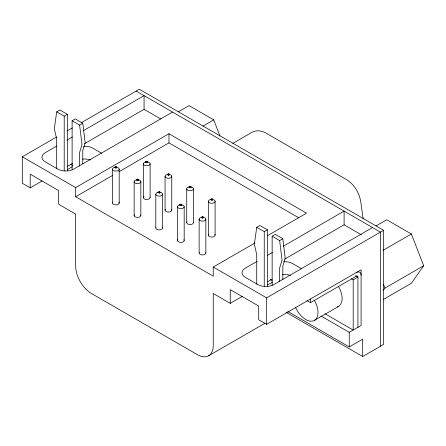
<?xml version="1.0" encoding="UTF-8"?>
<svg xmlns="http://www.w3.org/2000/svg" width="446" height="446" viewBox="0 0 446 446"><rect width="100%" height="100%" fill="white"/><g stroke="black" fill="none" stroke-linecap="round" stroke-linejoin="round"><path stroke-width="0.67" d="M67.502 170.707A11.183 6.456 -60 0 1 67.368 169.123L67.368 114.343L59.859 110.006L56.692 111.834L54.323 128.682L56.692 139.18L56.692 166.609A15.655 9.037 -60 0 0 56.876 168.833M267.539 286.198A11.183 6.456 -60 0 1 267.405 284.615L267.405 229.835L259.895 225.498L256.729 227.321L254.359 244.174L256.729 254.672L256.729 282.101A15.655 9.037 -60 0 0 256.918 284.319M383.365 290.379L384.959 288.116L423.7 265.749L411.374 233.983L386.727 219.75L375.995 225.944M423.7 265.749L411.374 283.282L383.359 299.456M314.419 320.395L338.531 306.469C344.725 301.596 341.725 292.253 338.531 286.455M56.692 111.834L64.207 116.172L67.368 114.343M72.113 169.965L72.113 120.732L75.274 118.909L82.783 123.247L85.158 142.832L82.783 150.592L82.783 163.621M42.169 180.931L30.205 187.838L22.3 183.273L22.3 156.797L56.636 136.972M66.878 131.063L72.302 127.93M81.334 122.711L139.319 89.239L383.632 230.292L383.632 344.412L362.682 356.51L286.07 312.278M72.113 120.732L79.622 125.07L82.783 123.247M56.681 146.076L45.23 152.688A11.183 6.456 0 0 0 45.23 161.82L57.88 169.123A11.183 6.456 0 0 0 73.69 169.123L172.524 112.063M66.922 140.161L72.347 137.034M83.798 130.422L144.064 95.628L144.064 109.32L84.656 143.618M67.285 166.43L72.67 163.325M67.764 169.352L72.308 166.726M178.333 111.823L189.059 105.63L213.712 119.862L220.001 136.069M22.3 156.797L75.669 187.61L168.967 133.744L306.541 213.171L267.416 235.761M75.669 187.61L75.669 196.742L112.386 175.54M119.01 171.716L168.967 142.876L298.697 217.776M202.98 126.056L213.712 119.862M232.829 143.372L251.918 132.351C256.316 129.814 261.791 130.639 266.017 133.109L346.33 179.476C354.124 184.298 359.353 192.795 360.764 201.793L363.172 218.863M256.729 227.321L264.244 231.658L267.405 229.835M75.669 196.742L213.244 276.169L213.244 267.037L254.778 243.059M272.149 285.457L272.149 236.224L275.31 234.401L282.825 238.733L285.195 258.323L282.825 266.084L282.825 279.798M272.149 236.224L279.659 240.561L282.825 238.733M257.32 261.222L245.267 268.18A11.183 6.456 0 0 0 245.267 277.306L257.916 284.615A11.183 6.456 0 0 0 273.733 284.615L372.561 227.549M267.567 255.307L272.383 252.52M283.232 246.259L344.1 211.12L344.1 224.812L284.693 259.109M30.205 187.838L30.205 174.146L58.671 190.576L58.671 204.274L75.669 214.086L75.669 266.128A22.361 12.912 60 0 0 91.48 293.513L197.433 354.682A22.361 12.912 60 0 0 213.244 345.555L213.244 293.513L230.242 303.33L242.206 296.423M267.321 281.922L272.11 279.157M267.801 284.843L272.344 282.218M213.244 267.037L266.613 297.85L383.632 230.292M383.359 250.156L411.374 233.983M208.611 355.791L264.985 323.244M230.242 303.33L230.242 289.632L258.708 306.067L258.708 319.76L266.613 324.326L361.098 269.78L361.098 325.468L349.24 332.315L320.886 315.946M306.937 300.587L310.494 302.644L356.354 276.169A2.236 1.293 -60 0 1 357.937 277.083L357.937 327.297M351.392 278.783L353.193 279.82L357.937 277.083L355.534 275.695M287.876 311.498L349.24 346.921L362.682 339.166L362.682 356.51M337.226 306.943L338.531 306.469M136.153 91.062L380.471 232.115L380.471 346.241M144.064 109.32L160.666 118.909M344.1 224.812L361.293 234.741M101.705 153.34L92.668 148.122A11.183 6.456 0 0 0 83.608 146.266M301.741 268.832L292.704 263.614A11.183 6.456 0 0 0 283.645 261.757M70.925 164.329L72.704 165.355M270.304 279.441L272.099 280.478M325.006 313.761L353.193 330.034L353.193 279.82M383.448 284.23L384.959 288.116M279.659 240.561L282.034 260.152L279.659 267.912L279.659 281.627M79.622 125.07L81.997 144.66L79.622 152.42L79.622 166.135M349.24 332.315L349.24 346.921M310.494 298.993L310.494 302.644M266.613 297.85L266.613 324.326M264.244 231.658L264.244 286.438M215.095 201.347L215.095 235.131M208.388 201.347L208.388 235.131M205.846 219.198L205.846 252.977M199.139 219.198L199.139 252.977M193.43 188.842L193.43 222.621M186.723 188.842L186.723 222.621M184.181 206.688L184.181 240.472M177.475 206.688L177.475 240.472M171.766 176.332L171.766 210.116M168.967 133.744L168.967 142.876M165.059 176.332L165.059 210.116M162.517 194.183L162.517 227.962M155.81 194.183L155.81 227.962M150.107 163.827L150.107 197.606M143.395 163.827L143.395 197.606M140.852 181.673L140.852 215.457M134.146 181.673L134.146 215.457M119.188 169.168L119.188 202.947M112.481 169.168L112.481 202.947M64.207 116.172L64.207 170.946M213.645 199.752A3.356 1.935 0 0 1 213.941 202.813A3.356 1.935 0 0 1 208.739 202.211A3.356 1.935 0 0 1 211.053 199.451M212.43 199.451A3.356 1.935 0 0 1 213.076 199.574M147.436 161.931A3.356 1.935 0 0 1 149.533 164.909A3.356 1.935 0 0 1 143.969 164.909A3.356 1.935 0 0 1 146.065 161.931M170.316 174.737A3.356 1.935 0 0 1 170.612 177.798A3.356 1.935 0 0 1 165.41 177.196A3.356 1.935 0 0 1 167.729 174.436M169.101 174.436A3.356 1.935 0 0 1 169.748 174.559M190.765 186.946A3.356 1.935 0 0 1 193.085 189.701A3.356 1.935 0 0 1 187.883 190.303A3.356 1.935 0 0 1 188.179 187.248M188.747 187.064A3.356 1.935 0 0 1 189.388 186.946M181.516 204.792A3.356 1.935 0 0 1 183.613 207.769A3.356 1.935 0 0 1 178.043 207.769A3.356 1.935 0 0 1 180.139 204.792M138.188 179.777A3.356 1.935 0 0 1 140.507 182.537A3.356 1.935 0 0 1 135.3 183.139A3.356 1.935 0 0 1 135.601 180.078M136.169 179.9A3.356 1.935 0 0 1 136.81 179.777M161.062 192.588A3.356 1.935 0 0 1 161.363 195.643A3.356 1.935 0 0 1 156.156 195.041A3.356 1.935 0 0 1 158.475 192.287M159.852 192.287A3.356 1.935 0 0 1 160.493 192.404M203.181 217.302A3.356 1.935 0 0 1 205.277 220.279A3.356 1.935 0 0 1 199.708 220.279A3.356 1.935 0 0 1 201.804 217.302M117.738 167.573A3.356 1.935 0 0 1 118.034 170.628A3.356 1.935 0 0 1 112.832 170.026A3.356 1.935 0 0 1 115.146 167.272M116.523 167.272A3.356 1.935 0 0 1 117.17 167.389M150.034 197.21A3.356 1.935 0 0 1 146.087 199.507A3.356 1.935 0 0 1 143.986 196.508M171.493 209.347A3.356 1.935 0 0 1 168.415 212.051A3.356 1.935 0 0 1 165.338 209.347M193.363 222.225A3.356 1.935 0 0 1 189.74 224.55A3.356 1.935 0 0 1 187.002 221.852M214.821 234.362A3.356 1.935 0 0 1 212.079 237.055A3.356 1.935 0 0 1 208.46 234.735M118.915 202.177A3.356 1.935 0 0 1 116.172 204.876A3.356 1.935 0 0 1 112.554 202.551M140.78 215.061A3.356 1.935 0 0 1 137.162 217.38A3.356 1.935 0 0 1 134.419 214.688M205.773 252.581A3.356 1.935 0 0 1 202.49 254.917A3.356 1.935 0 0 1 199.206 252.581M183.908 239.703A3.356 1.935 0 0 1 180.825 242.407A3.356 1.935 0 0 1 177.748 239.703M162.244 227.192A3.356 1.935 0 0 1 159.501 229.891A3.356 1.935 0 0 1 155.883 227.566M356.354 272.517A6.707 3.875 -60 0 1 361.098 275.254M82.471 159.15A11.183 6.456 0 0 1 90.488 159.924M282.508 274.641A11.183 6.456 0 0 1 290.53 275.416M314.419 300.381A17.333 10.007 60 0 1 313.477 320.83A17.333 10.007 60 0 1 295.492 307.205M114.739 167.211C117.359 170.3 117.409 164.39 114.739 167.473L115.609 167.975L116.93 167.473L116.066 166.709L114.739 167.211M136.404 179.716C139.024 182.81 139.074 176.895 136.404 179.983L137.73 180.479L138.594 179.983L137.73 179.22L136.404 179.716M145.658 161.87C148.273 164.959 148.323 159.049 145.658 162.132L146.522 162.634L147.843 162.132L146.979 161.368L145.658 161.87M158.068 192.226C160.688 195.315 160.738 189.405 158.068 192.488L159.395 192.99L160.259 192.488L159.395 191.724L158.068 192.226M167.317 174.375C169.937 177.469 169.987 171.554 167.317 174.642L168.644 175.139L169.508 174.642L168.644 173.879L167.317 174.375M179.732 204.731C182.353 207.825 182.403 201.91 179.732 204.998L180.597 205.495L181.923 204.998L181.059 204.235L179.732 204.731M188.981 186.885C191.602 189.974 191.652 184.064 188.981 187.147L190.308 187.649L191.172 187.147L190.308 186.383L188.981 186.885M201.397 217.241C204.017 220.33 204.067 214.42 201.397 217.503L202.261 218.005L203.588 217.503L202.718 216.739L201.397 217.241M210.646 199.39C213.266 202.484 213.316 196.569 210.646 199.657L211.973 200.154L212.837 199.657L211.973 198.894L210.646 199.39"/></g></svg>
